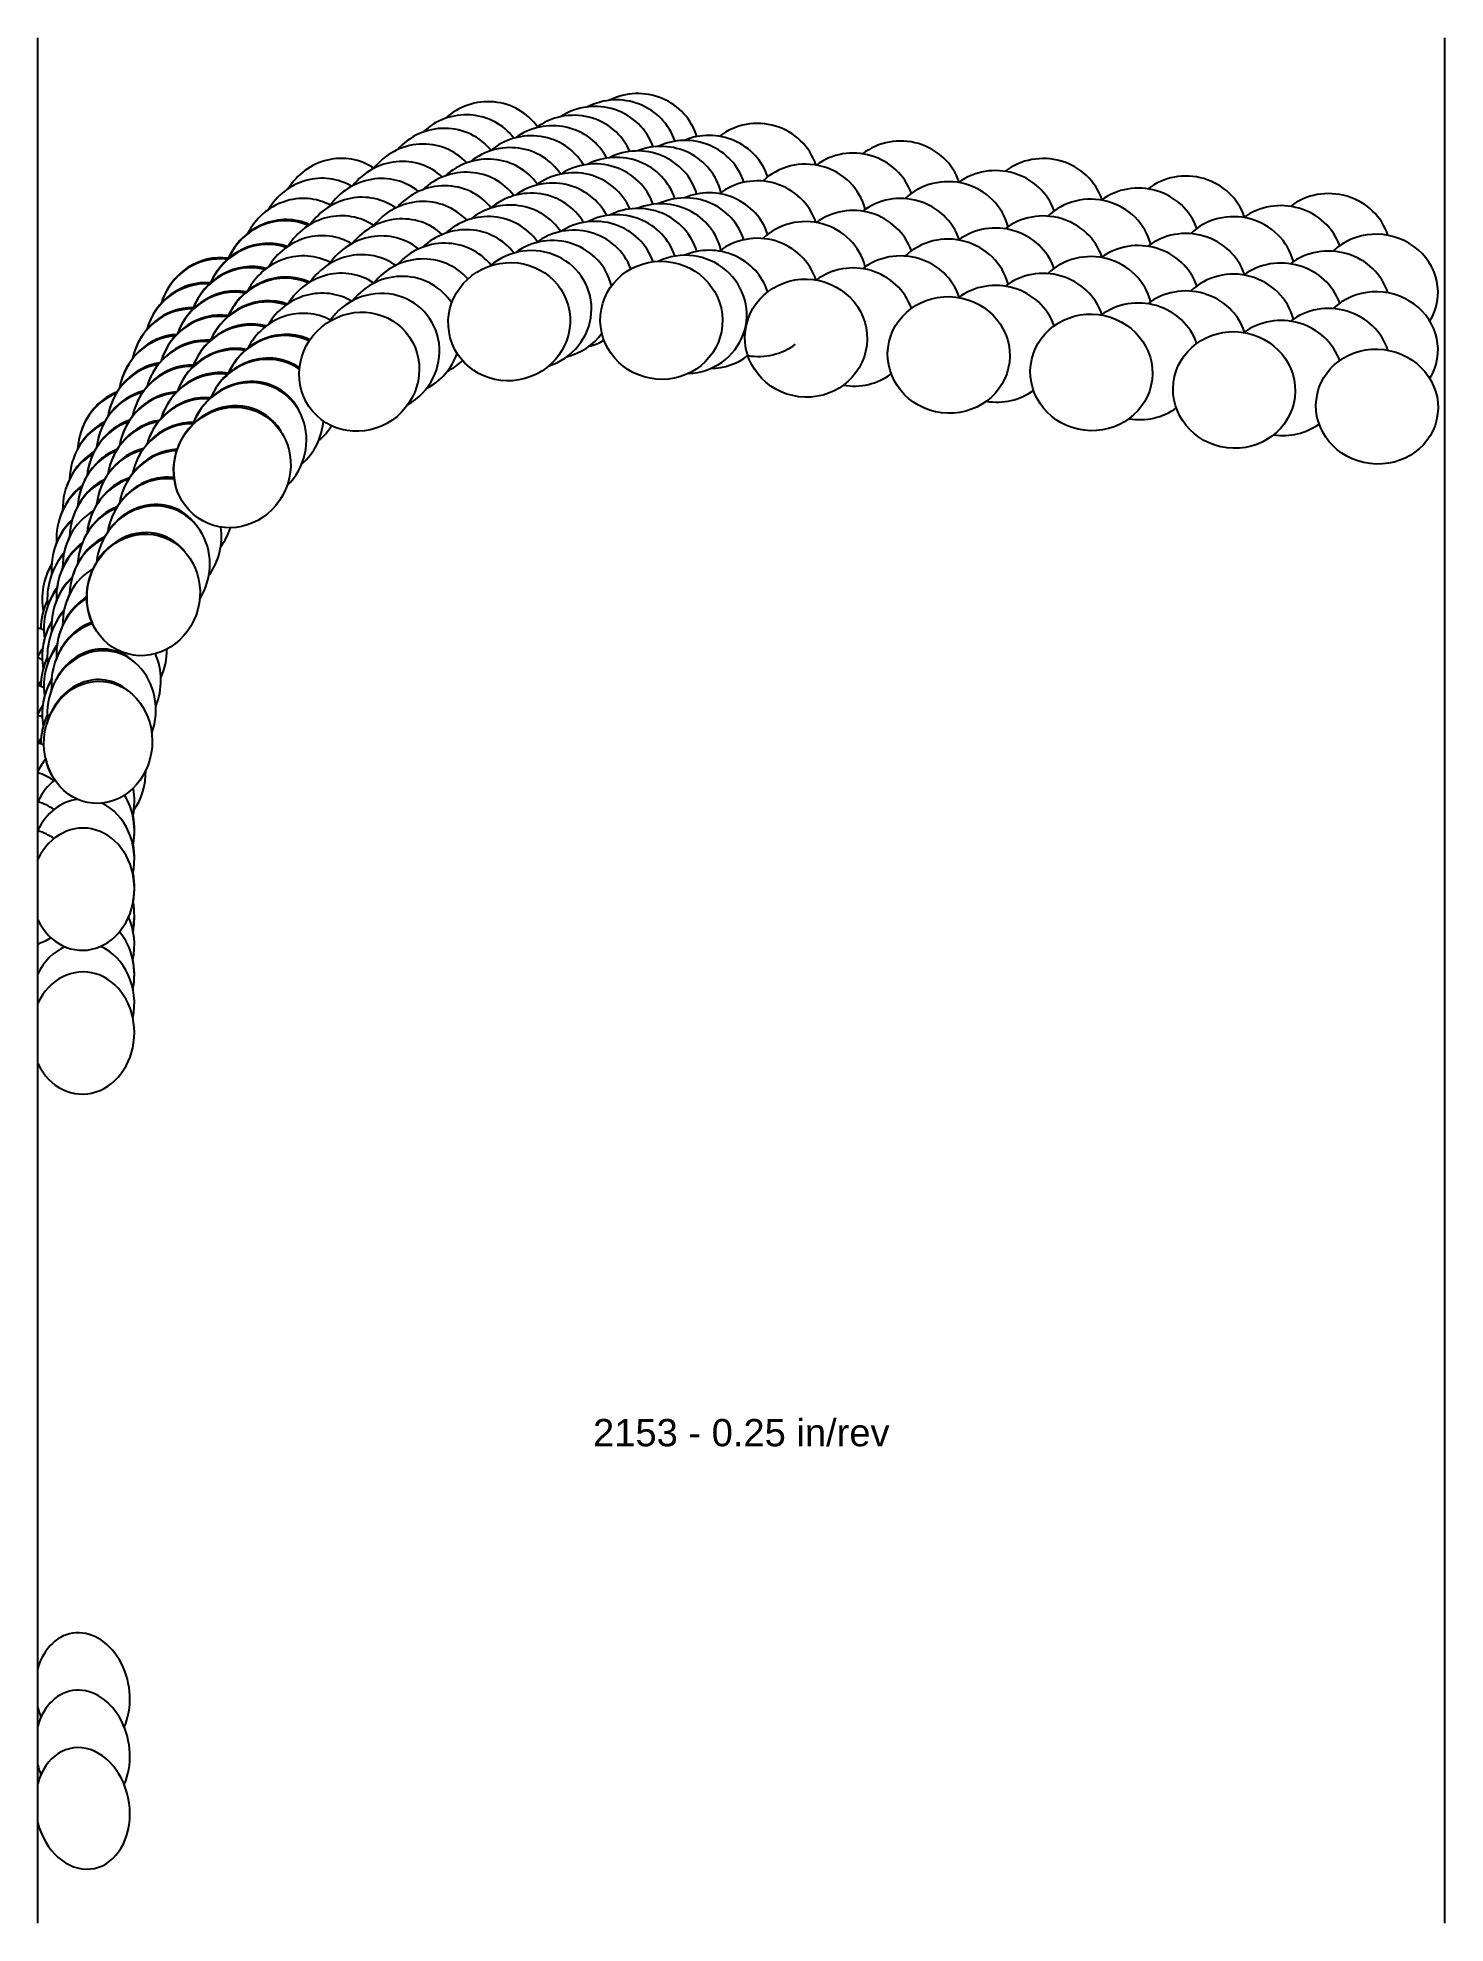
# Model space of a CAD drawing. Header units: inches. Extents: x -6.13 to 0, y -7.04 to 1.17.
import ezdxf
from ezdxf.enums import TextEntityAlignment as Align

# ---------------------------------------------------------------- set-up
doc = ezdxf.new("R2010")
doc.units = ezdxf.units.IN
doc.header["$MEASUREMENT"] = 0
for name, color, linetype, true_color in [('Blade_1', 30, 'Continuous', 0xff7f00), ('Blade_2', 7, 'Continuous', 0xcccc00), ('Blade_3', 7, 'Continuous', 0x00cc00), ('Blade_4', 7, 'Continuous', 0x00cccc), ('Blade_5', 7, 'Continuous', 0x0066cc), ('Blade_6', 190, 'Continuous', 0x7f00ff), ('Blade_7', 7, 'Continuous', 0xcc00cc)]:
    doc.layers.add(name, color=color, linetype=linetype, true_color=true_color)
doc.layers.add('Gage_Line', color=7, linetype='Continuous')
doc.styles.get("Standard").update_dxf_attribs({"font": 'arial.ttf'})

msp = doc.modelspace()

# ---------------------------------------------------------------- linework, layer by layer
at = {"layer": 'Blade_1'}
for centre, major_axis, ratio, start_param, end_param in [((-4.0728, 0.4292), (0.2565, 0.0705), 0.965258, 6.589818, 8.277667), ((-3.4104, 0.435), (0.265, -0.0232), 0.965926, 6.593577, 8.341311), ((-2.7807, 0.3577), (0.264, -0.0324), 0.965926, 6.647915, 8.757957), ((-2.1597, 0.2847), (0.264, -0.0324), 0.953717, 6.641361, 8.765235), ((-4.7256, 0.2114), (0.2031, 0.1718), 0.956442, 6.521033, 8.123484), ((-4.0728, 0.1792), (0.2565, 0.0705), 0.965258, 6.589818, 8.277667), ((-3.4104, 0.185), (0.265, -0.0232), 0.965926, 6.593577, 8.341311), ((-1.5387, 0.2084), (0.264, -0.0324), 0.953717, 6.641127, 8.764656), ((-2.7807, 0.1077), (0.264, -0.0324), 0.965926, 6.647915, 8.757957), ((-0.9173, 0.1322), (0.264, -0.0324), 0.953717, 6.64306, 8.76529), ((-0.2954, 0.0595), (0.264, -0.0324), 0.939693, 5.874864, 8.772229), ((-2.1597, 0.0347), (0.264, -0.0324), 0.953717, 6.641361, 8.765235), ((-4.7256, -0.0386), (0.2031, 0.1718), 0.956442, 6.521033, 8.123484), ((-1.5387, -0.0416), (0.264, -0.0324), 0.953717, 6.641127, 8.764656), ((-5.283, -0.196), (0.1497, 0.2199), 0.916068, 6.65796, 8.125918), ((-0.9173, -0.1178), (0.264, -0.0324), 0.953717, 6.64306, 8.76529), ((-0.2954, -0.1905), (0.264, -0.0324), 0.939693, 5.874864, 8.772229), ((-5.2788, -0.2051), (0.1281, 0.2331), 0.94484, 6.590002, 8.011651), ((-5.283, -0.446), (0.1497, 0.2199), 0.916068, 6.65796, 8.125918), ((-5.2788, -0.4551), (0.1281, 0.2331), 0.94484, 6.590002, 8.011651), ((-5.283, -0.696), (0.1497, 0.2199), 0.916068, 5.793759, 8.760289), ((-5.6655, -0.7597), (0.0673, 0.2573), 0.922522, 6.825462, 8.019542), ((-5.6718, -0.7511), (0.0891, 0.2506), 0.889747, 6.889878, 8.118708), ((-5.6655, -1.0097), (0.0673, 0.2573), 0.922522, 6.825462, 8.019542), ((-5.6718, -1.0011), (0.0891, 0.2506), 0.889747, 6.889878, 8.118708), ((-5.6718, -1.2511), (0.0891, 0.2506), 0.889747, 5.758799, 8.693939), ((-5.8716, -1.3936), (0.039, 0.2631), 0.846848, 7.299646, 7.698524), ((-5.8625, -1.4015), (0.022, 0.2651), 0.886239, 7.235105, 8.110103), ((-5.8716, -1.6436), (0.039, 0.2631), 0.846848, 7.299646, 7.698524), ((-5.8625, -1.6515), (0.022, 0.2651), 0.886239, 7.235105, 8.110103), ((-5.8716, -1.8936), (0.039, 0.2631), 0.846848, 5.794732, 7.698524), ((-5.8716, -1.8936), (0.039, 0.2631), 0.846848, 2.002513, 2.401848), ((-5.9294, -2.5406), (0.0055, 0.2659), 0.84566, 2.111889, 7.361418), ((-6.2, -2.5318), (0, 0.257), 1, 5.679519, 5.987047), ((-5.9294, -2.2906), (0.0055, 0.2659), 0.84566, 4.519626, 4.987977), ((-5.9294, -2.6664), (0.0055, 0.2659), 0.84566, 4.513528, 4.740059), ((-6.2, -2.5318), (0, 0.257), 1, 9.720916, 9.967396), ((-5.9294, -2.9164), (0.0055, 0.2659), 0.84566, 4.501946, 4.987977), ((-5.9294, -3.1664), (0.0055, 0.2659), 0.84566, 2.111889, 7.361418), ((-5.93, -6.041), (-0.0462, 0.262), 0.766044, 3.991315, 7.300624), ((-5.93, -6.291), (-0.0462, 0.262), 0.766044, 3.991315, 7.300624), ((-5.93, -6.041), (-0.0462, 0.262), 0.766044, 7.954863, 8.122579), ((-5.93, -6.541), (-0.0462, 0.262), 0.766044, 1.671678, 7.300624), ((-5.93, -6.291), (-0.0462, 0.262), 0.766044, 7.954863, 8.122579)]:
    msp.add_ellipse(centre, major_axis=major_axis, ratio=ratio, start_param=start_param, end_param=end_param, dxfattribs=at)
for centre, major_axis, ratio in [((-4.0728, -0.0708), (0.2565, 0.0705), 0.965258), ((-3.4104, -0.065), (0.265, -0.0232), 0.965926), ((-2.7807, -0.1423), (0.264, -0.0324), 0.965926), ((-4.7256, -0.2886), (0.2031, 0.1718), 0.956442), ((-2.1597, -0.2153), (0.264, -0.0324), 0.953717), ((-1.5387, -0.2916), (0.264, -0.0324), 0.953717), ((-0.9173, -0.3678), (0.264, -0.0324), 0.953717), ((-0.2954, -0.4405), (0.264, -0.0324), 0.939693), ((-5.2788, -0.7051), (0.1281, 0.2331), 0.94484), ((-5.6655, -1.2597), (0.0673, 0.2573), 0.922522), ((-5.8625, -1.9015), (0.022, 0.2651), 0.886239)]:
    msp.add_ellipse(centre, major_axis=major_axis, ratio=ratio, dxfattribs=at)
at = {"layer": 'Blade_2'}
for centre, major_axis, ratio, start_param, end_param in [((-3.9802, 0.4812), (0.2604, 0.0541), 0.96554, 6.600722, 8.375008), ((-3.3047, 0.461), (0.264, -0.0324), 0.965926, 6.704693, 8.436812), ((-4.6384, 0.2924), (0.21, 0.1633), 0.961858, 6.50295, 8.181484), ((-3.9802, 0.2312), (0.2604, 0.0541), 0.96554, 6.600722, 8.375008), ((-3.3047, 0.211), (0.264, -0.0324), 0.965926, 6.704693, 8.436812), ((-4.6384, 0.0424), (0.21, 0.1633), 0.961858, 6.50295, 8.181484), ((-3.9802, -0.0188), (0.2604, 0.0541), 0.96554, 4.82301, 8.375008), ((-5.2149, -0.0889), (0.1604, 0.2122), 0.917143, 6.62927, 8.183045), ((-5.2109, -0.0981), (0.1401, 0.2261), 0.945948, 6.565741, 8.070509), ((-3.3047, -0.039), (0.264, -0.0324), 0.965926, 4.877603, 8.436812), ((-4.6384, -0.2076), (0.21, 0.1633), 0.961858, 4.563196, 8.181484), ((-5.2149, -0.3389), (0.1604, 0.2122), 0.917143, 6.62927, 8.183045), ((-5.2109, -0.3481), (0.1401, 0.2261), 0.945948, 6.565741, 8.070509), ((-5.2149, -0.5889), (0.1604, 0.2122), 0.917143, 5.813358, 8.183045), ((-5.6233, -0.6368), (0.0773, 0.2545), 0.923232, 6.786955, 8.053075), ((-5.6295, -0.6281), (0.0985, 0.2471), 0.890432, 6.848311, 8.152227), ((-5.2109, -0.5981), (0.1401, 0.2261), 0.945948, 4.455824, 8.070509), ((-5.6233, -0.8868), (0.0773, 0.2545), 0.923232, 6.786955, 8.053075), ((-5.6295, -0.8781), (0.0985, 0.2471), 0.890432, 6.848311, 8.152227), ((-5.6233, -1.1368), (0.0773, 0.2545), 0.923232, 4.422608, 8.053075), ((-5.6295, -1.1281), (0.0985, 0.2471), 0.890432, 5.768292, 8.152227), ((-5.8473, -1.2682), (0.0307, 0.2642), 0.886536, 7.181322, 8.105715), ((-5.8562, -1.26), (0.0475, 0.2617), 0.847132, 7.241532, 7.722222), ((-5.8473, -1.5182), (0.0307, 0.2642), 0.886536, 7.181322, 8.105715), ((-5.8562, -1.51), (0.0475, 0.2617), 0.847132, 7.241532, 7.722222), ((-5.8473, -1.7682), (0.0307, 0.2642), 0.886536, 4.455355, 8.105715), ((-5.8562, -1.76), (0.0475, 0.2617), 0.847132, 5.798073, 7.722222), ((-6.2, -2.4055), (0, 0.257), 1, 5.67952, 5.988323), ((-5.9294, -2.4143), (0.0055, 0.2659), 0.84566, 6.404279, 7.361418), ((-5.9294, -2.4143), (0.0055, 0.2659), 0.84566, 4.496959, 5.931004), ((-5.9294, -2.1643), (0.0055, 0.2659), 0.84566, 4.496959, 4.609232), ((-5.9294, -2.5401), (0.0055, 0.2659), 0.84566, 4.519136, 4.747934), ((-5.9294, -3.0401), (0.0055, 0.2659), 0.84566, 4.496959, 5.9564), ((-5.9294, -3.0401), (0.0055, 0.2659), 0.84566, 6.658499, 7.361418)]:
    msp.add_ellipse(centre, major_axis=major_axis, ratio=ratio, start_param=start_param, end_param=end_param, dxfattribs=at)
at = {"layer": 'Blade_3'}
for centre, major_axis, ratio, start_param, end_param in [((-3.8867, 0.5251), (0.2634, 0.0368), 0.965748, 6.608126, 8.361918), ((-3.2007, 0.4829), (0.264, -0.0324), 0.965926, 6.711072, 8.396583), ((-2.5737, 0.4059), (0.264, -0.0324), 0.965926, 6.73197, 8.629152), ((-4.5479, 0.3672), (0.2197, 0.15), 0.962594, 6.497783, 8.172076), ((-1.9527, 0.3329), (0.264, -0.0324), 0.953717, 6.725294, 8.634097), ((-3.8867, 0.2751), (0.2634, 0.0368), 0.965748, 6.608126, 8.361918), ((-3.2007, 0.2329), (0.264, -0.0324), 0.965926, 6.711072, 8.396583), ((-1.3317, 0.2566), (0.264, -0.0324), 0.953717, 6.724667, 8.634097), ((-2.5737, 0.1559), (0.264, -0.0324), 0.965926, 6.73197, 8.629152), ((-0.7099, 0.184), (0.264, -0.0324), 0.939693, 6.720837, 8.639349), ((-4.5479, 0.1172), (0.2197, 0.15), 0.962594, 6.497783, 8.172076), ((-1.9527, 0.0829), (0.264, -0.0324), 0.953717, 6.725294, 8.634097), ((-5.1414, 0.0132), (0.1705, 0.2042), 0.918093, 6.600953, 8.170484), ((-5.1376, 0.0038), (0.1516, 0.2186), 0.946928, 6.541815, 8.058675), ((-3.8867, 0.0251), (0.2634, 0.0368), 0.965748, 6.373387, 8.361918), ((-3.2007, -0.0171), (0.264, -0.0324), 0.965926, 6.711072, 8.396583), ((-1.3317, 0.0066), (0.264, -0.0324), 0.953717, 6.724667, 8.634097), ((-2.5737, -0.0941), (0.264, -0.0324), 0.965926, 6.73197, 8.629152), ((-0.7099, -0.066), (0.264, -0.0324), 0.939693, 6.720837, 8.639349), ((-4.5479, -0.1328), (0.2197, 0.15), 0.962594, 6.247934, 8.172076), ((-1.9527, -0.1671), (0.264, -0.0324), 0.953717, 6.725294, 8.634097), ((-5.1414, -0.2368), (0.1705, 0.2042), 0.918093, 6.600953, 8.170484), ((-5.1376, -0.2462), (0.1516, 0.2186), 0.946928, 6.541815, 8.058675), ((-1.3317, -0.2434), (0.264, -0.0324), 0.953717, 6.724667, 8.634097), ((-0.7099, -0.316), (0.264, -0.0324), 0.939693, 6.720837, 8.639349), ((-3.8867, 0.0251), (0.2634, 0.0368), 0.965748, 4.821381, 5.534404), ((-5.1414, -0.4868), (0.1705, 0.2042), 0.918093, 6.357423, 8.170484), ((-5.1376, -0.4962), (0.1516, 0.2186), 0.946928, 6.282489, 8.058675), ((-4.5479, -0.1328), (0.2197, 0.15), 0.962594, 4.580502, 5.368921), ((-3.2007, -0.0171), (0.264, -0.0324), 0.965926, 4.851179, 5.509716), ((-5.5747, -0.5184), (0.0832, 0.2527), 0.929776, 6.729083, 8.024319), ((-5.5804, -0.5096), (0.1055, 0.2442), 0.898335, 6.793904, 8.128888), ((-2.5737, -0.0941), (0.264, -0.0324), 0.965926, 4.661896, 5.493658), ((-1.9527, -0.1671), (0.264, -0.0324), 0.953717, 4.665424, 5.484974), ((-1.3317, -0.2434), (0.264, -0.0324), 0.953717, 4.665424, 5.486621), ((-5.5747, -0.7684), (0.0832, 0.2527), 0.929776, 6.729083, 8.024319), ((-5.5804, -0.7596), (0.1055, 0.2442), 0.898335, 6.793904, 8.128888), ((-5.1376, -0.4962), (0.1516, 0.2186), 0.946928, 4.451365, 5.267446), ((-0.7099, -0.316), (0.264, -0.0324), 0.939693, 4.692873, 5.484929), ((-5.5747, -1.0184), (0.0832, 0.2527), 0.929776, 6.447203, 8.024319), ((-5.5804, -1.0096), (0.1055, 0.2442), 0.898335, 6.531146, 8.128888), ((-5.8273, -1.1398), (0.0359, 0.2636), 0.893978, 7.109975, 8.090983), ((-5.8357, -1.1315), (0.0537, 0.2605), 0.855886, 7.169698, 7.731951), ((-5.5747, -1.0184), (0.0832, 0.2527), 0.929776, 4.376759, 5.213402), ((-5.8357, -1.1315), (0.0537, 0.2605), 0.855886, 1.716229, 1.730187), ((-5.8273, -1.3898), (0.0359, 0.2636), 0.893978, 7.109975, 8.090983), ((-5.8357, -1.3815), (0.0537, 0.2605), 0.855886, 7.169698, 7.731951), ((-5.8273, -1.6398), (0.0359, 0.2636), 0.893978, 6.68749, 8.090983), ((-5.8357, -1.3815), (0.0537, 0.2605), 0.855886, 1.716229, 1.730187), ((-5.8357, -1.6315), (0.0537, 0.2605), 0.855886, 6.757357, 7.731951), ((-6.2, -1.78), (0, 0.257), 1, 5.905317, 5.987047), ((-5.8273, -1.6398), (0.0359, 0.2636), 0.893978, 4.42539, 5.318585), ((-5.9294, -1.7888), (0.0055, 0.2659), 0.84566, 7.243255, 7.341685), ((-5.8357, -1.6315), (0.0537, 0.2605), 0.855886, 1.716229, 1.730187), ((-6.2, -2.03), (0, 0.257), 1, 5.905317, 5.987047), ((-5.9294, -2.0388), (0.0055, 0.2659), 0.84566, 7.243255, 7.341685), ((-6.2, -2.28), (0, 0.257), 1, 5.679521, 5.987047), ((-5.9294, -2.2888), (0.0055, 0.2659), 0.84566, 6.876295, 7.364247), ((-5.9294, -2.2888), (0.0055, 0.2659), 0.84566, 4.498443, 5.365231), ((-5.9294, -2.9146), (0.0055, 0.2659), 0.84566, 7.324568, 7.361418), ((-5.9294, -2.9146), (0.0055, 0.2659), 0.84566, 4.498443, 5.516328)]:
    msp.add_ellipse(centre, major_axis=major_axis, ratio=ratio, start_param=start_param, end_param=end_param, dxfattribs=at)
at = {"layer": 'Blade_4'}
for centre, major_axis, ratio, start_param, end_param in [((-3.793, 0.5704), (0.2658, 0.0093), 0.965926, 6.644551, 8.483797), ((-4.4556, 0.4433), (0.2289, 0.1355), 0.96327, 6.485032, 8.24257), ((-3.793, 0.3204), (0.2658, 0.0093), 0.965926, 6.644551, 8.483797), ((-4.4556, 0.1933), (0.2289, 0.1355), 0.96327, 6.485032, 8.24257), ((-5.0647, 0.1173), (0.1807, 0.1952), 0.919039, 6.565755, 8.221231), ((-5.0611, 0.1078), (0.1633, 0.21), 0.947904, 6.511631, 8.112715), ((-3.793, 0.0704), (0.2658, 0.0093), 0.965926, 6.597374, 8.483797), ((-4.4556, -0.0567), (0.2289, 0.1355), 0.96327, 6.457814, 8.24257), ((-5.0647, -0.1327), (0.1807, 0.1952), 0.919039, 6.565755, 8.221231), ((-5.0611, -0.1422), (0.1633, 0.21), 0.947904, 6.511631, 8.112715), ((-5.5291, -0.387), (0.1157, 0.2395), 0.899164, 6.740415, 8.164249), ((-5.5236, -0.3959), (0.0941, 0.2488), 0.930634, 6.680296, 8.060027), ((-5.0647, -0.3827), (0.1807, 0.1952), 0.919039, 6.559607, 8.221231), ((-5.0611, -0.3922), (0.1633, 0.21), 0.947904, 6.493896, 8.112715), ((-3.793, 0.0704), (0.2658, 0.0093), 0.965926, 4.93358, 5.201747), ((-4.4556, -0.0567), (0.2289, 0.1355), 0.96327, 4.64137, 4.9447), ((-5.5291, -0.637), (0.1157, 0.2395), 0.899164, 6.740415, 8.164249), ((-5.5236, -0.6459), (0.0941, 0.2488), 0.930634, 6.680296, 8.060027), ((-5.0611, -0.3922), (0.1633, 0.21), 0.947904, 4.490517, 4.818844), ((-5.5291, -0.887), (0.1157, 0.2395), 0.899164, 6.732133, 8.164249), ((-5.5236, -0.8959), (0.0941, 0.2488), 0.930634, 6.656623, 8.060027), ((-5.8032, -1.0075), (0.0411, 0.2628), 0.901249, 7.028432, 8.091717), ((-5.8112, -0.9992), (0.0599, 0.2592), 0.864477, 7.087008, 7.743375), ((-5.5236, -0.8959), (0.0941, 0.2488), 0.930634, 4.419781, 4.775303), ((-5.8032, -1.2575), (0.0411, 0.2628), 0.901249, 7.028432, 8.091717), ((-5.8112, -1.2492), (0.0599, 0.2592), 0.864477, 7.087008, 7.985381), ((-5.8032, -1.5075), (0.0411, 0.2628), 0.901249, 6.924456, 8.091717), ((-5.8112, -1.4992), (0.0599, 0.2592), 0.864477, 6.994346, 7.985381), ((-6.2, -1.6495), (0, 0.257), 1, 5.876769, 5.987047), ((-5.9294, -1.6583), (0.0055, 0.2659), 0.84566, 7.189737, 7.361418), ((-5.8032, -1.5075), (0.0411, 0.2628), 0.901249, 4.41161, 4.896482), ((-6.2, -1.8995), (0, 0.257), 1, 5.876769, 5.987047), ((-5.9294, -1.9083), (0.0055, 0.2659), 0.84566, 7.189737, 7.361418), ((-6.2, -2.1495), (0, 0.257), 1, 5.876769, 5.987047), ((-5.9294, -2.1583), (0.0055, 0.2659), 0.84566, 7.104213, 7.361418), ((-5.9294, -2.1583), (0.0055, 0.2659), 0.84566, 4.48533, 4.949364), ((-5.9294, -2.2841), (0.0055, 0.2659), 0.84566, 4.724457, 4.963811), ((-5.9294, -2.5341), (0.0055, 0.2659), 0.84566, 4.724457, 4.963811), ((-5.9294, -2.7841), (0.0055, 0.2659), 0.84566, 4.48533, 5.212136)]:
    msp.add_ellipse(centre, major_axis=major_axis, ratio=ratio, start_param=start_param, end_param=end_param, dxfattribs=at)
at = {"layer": 'Blade_5'}
for centre, major_axis, ratio, start_param, end_param in [((-3.6991, 0.6088), (0.266, 0.0001), 0.965926, 6.603638, 8.448167), ((-4.3618, 0.5123), (0.2371, 0.1205), 0.96388, 6.479815, 8.245083), ((-2.9907, 0.5349), (0.264, -0.0324), 0.965926, 6.71013, 8.651309), ((-2.3667, 0.4608), (0.264, -0.0324), 0.956305, 6.713289, 8.654517), ((-3.6991, 0.3588), (0.266, 0.0001), 0.965926, 6.603638, 8.451571), ((-1.7457, 0.3853), (0.264, -0.0324), 0.953717, 6.711495, 8.656086), ((-1.1246, 0.309), (0.264, -0.0324), 0.953717, 6.714062, 8.656166), ((-4.3618, 0.2623), (0.2371, 0.1205), 0.96388, 6.479815, 8.245083), ((-2.9907, 0.2849), (0.264, -0.0324), 0.965926, 6.71013, 8.651309), ((-0.5024, 0.2364), (0.264, -0.0324), 0.939693, 6.690816, 8.662612), ((-4.981, 0.2044), (0.1699, 0.2047), 0.953766, 6.473914, 8.088629), ((-2.3667, 0.2108), (0.264, -0.0324), 0.956305, 6.713289, 8.654517), ((-3.6991, 0.1088), (0.266, 0.0001), 0.965926, 6.603638, 8.451571), ((-1.7457, 0.1353), (0.264, -0.0324), 0.953717, 6.711495, 8.656086), ((-4.3618, 0.0123), (0.2371, 0.1205), 0.96388, 6.479815, 8.245083), ((-2.9907, 0.0349), (0.264, -0.0324), 0.965926, 6.71013, 8.651309), ((-1.1246, 0.059), (0.264, -0.0324), 0.953717, 6.714062, 8.656166), ((-0.5024, -0.0136), (0.264, -0.0324), 0.939693, 6.690816, 8.662612), ((-4.981, -0.0456), (0.1699, 0.2047), 0.953766, 6.473914, 8.088629), ((-2.3667, -0.0392), (0.264, -0.0324), 0.956305, 6.713289, 8.654517), ((-1.7457, -0.1147), (0.264, -0.0324), 0.953717, 6.711495, 8.656086), ((-1.1246, -0.191), (0.264, -0.0324), 0.953717, 6.714062, 8.656166), ((-0.5024, -0.2636), (0.264, -0.0324), 0.939693, 6.690816, 8.662612), ((-5.4727, -0.2703), (0.1224, 0.2362), 0.906881, 6.700644, 8.145578), ((-5.4676, -0.2791), (0.0997, 0.2466), 0.93698, 6.620299, 8.035627), ((-4.981, -0.2956), (0.1699, 0.2047), 0.953766, 6.473914, 8.088629), ((-2.9907, 0.0349), (0.264, -0.0324), 0.965926, 4.668088, 5.492315), ((-5.4727, -0.5203), (0.1224, 0.2362), 0.906881, 6.700644, 8.145578), ((-5.4676, -0.5291), (0.0997, 0.2466), 0.93698, 6.620299, 8.035627), ((-5.4727, -0.7703), (0.1224, 0.2362), 0.906881, 6.700644, 8.145578), ((-5.4676, -0.7791), (0.0997, 0.2466), 0.93698, 6.620299, 8.035627), ((-5.7745, -0.8777), (0.0463, 0.2619), 0.908311, 6.942994, 8.068596), ((-5.782, -0.8693), (0.0662, 0.2576), 0.87287, 7.000993, 7.756459), ((-5.7745, -1.1277), (0.0463, 0.2619), 0.908311, 6.942994, 8.068596), ((-5.782, -1.1193), (0.0662, 0.2576), 0.87287, 7.628058, 7.933893), ((-5.7745, -1.3777), (0.0463, 0.2619), 0.908311, 6.942994, 8.068596), ((-5.782, -1.3693), (0.0662, 0.2576), 0.87287, 7.628058, 7.933893), ((-5.7745, -1.3777), (0.0463, 0.2619), 0.908311, 4.395837, 4.414805), ((-5.8846, -2.0304), (0.0073, 0.2659), 0.863007, 4.056932, 4.762459), ((-5.9294, -2.4049), (0.0055, 0.2659), 0.84566, 4.718984, 4.953233), ((-5.9294, -2.6549), (0.0055, 0.2659), 0.84566, 4.491322, 4.954171)]:
    msp.add_ellipse(centre, major_axis=major_axis, ratio=ratio, start_param=start_param, end_param=end_param, dxfattribs=at)
at = {"layer": 'Blade_6'}
for centre, major_axis, ratio, start_param, end_param in [((-3.6055, 0.6375), (0.2659, -0.007), 0.965926, 6.613958, 8.375199), ((-4.2667, 0.5715), (0.2447, 0.1043), 0.96442, 6.517989, 8.226024), ((-4.2667, 0.3215), (0.2447, 0.1043), 0.96442, 6.517989, 8.226024), ((-3.6055, 0.3875), (0.2659, -0.007), 0.965926, 6.613958, 8.375199), ((-4.899, 0.2927), (0.1815, 0.1945), 0.954697, 6.487644, 8.08384), ((-4.2667, 0.0715), (0.2447, 0.1043), 0.96442, 6.517989, 8.226024), ((-3.6055, 0.1375), (0.2659, -0.007), 0.965926, 6.613958, 8.375199), ((-4.899, 0.0427), (0.1815, 0.1945), 0.954697, 6.487644, 8.08384), ((-5.4141, -0.1608), (0.1327, 0.2305), 0.907774, 6.680288, 8.121447), ((-5.4092, -0.1698), (0.111, 0.2417), 0.937904, 6.61797, 8.012361), ((-4.899, -0.2073), (0.1815, 0.1945), 0.954697, 6.487644, 8.08384), ((-5.4141, -0.4108), (0.1327, 0.2305), 0.907774, 6.680288, 8.121447), ((-5.4092, -0.4198), (0.111, 0.2417), 0.937904, 6.61797, 8.012361), ((-5.4141, -0.6608), (0.1327, 0.2305), 0.907774, 6.680288, 8.121447), ((-5.4092, -0.6698), (0.111, 0.2417), 0.937904, 6.61797, 8.012361), ((-5.7426, -0.7553), (0.0514, 0.261), 0.915162, 6.895161, 8.036246), ((-5.7496, -0.7469), (0.0724, 0.256), 0.881062, 6.957249, 7.771533), ((-5.7426, -1.0053), (0.0514, 0.261), 0.915162, 6.895161, 8.036246), ((-5.7496, -0.9969), (0.0724, 0.256), 0.881062, 6.957249, 8.130125), ((-5.7426, -1.2553), (0.0514, 0.261), 0.915162, 6.895161, 8.036246), ((-5.7496, -1.2469), (0.0724, 0.256), 0.881062, 6.957249, 8.130125), ((-5.8805, -1.4092), (0.0115, 0.2658), 0.87095, 7.399597, 7.886868), ((-5.8864, -1.4038), (0.0211, 0.2652), 0.846531, 7.644653, 7.735679), ((-5.8805, -1.6592), (0.0115, 0.2658), 0.87095, 7.399597, 7.886868), ((-5.8864, -1.6538), (0.0211, 0.2652), 0.846531, 7.441261, 7.937547), ((-5.8805, -1.9092), (0.0115, 0.2658), 0.87095, 7.399597, 7.886868), ((-5.8864, -1.9038), (0.0211, 0.2652), 0.846531, 7.441261, 7.937547), ((-5.9294, -2.2814), (0.0055, 0.2659), 0.84566, 4.719484, 4.958711), ((-5.9294, -2.5314), (0.0055, 0.2659), 0.84566, 4.719484, 4.958711)]:
    msp.add_ellipse(centre, major_axis=major_axis, ratio=ratio, start_param=start_param, end_param=end_param, dxfattribs=at)
at = {"layer": 'Blade_7'}
for centre, major_axis, ratio, start_param, end_param in [((-3.512, 0.6651), (0.2656, -0.0153), 0.965926, 6.617447, 8.394928), ((-4.1704, 0.6289), (0.251, 0.088), 0.964877, 6.54809, 8.274626), ((-3.512, 0.4151), (0.2656, -0.0153), 0.965926, 6.617447, 8.394928), ((-4.8145, 0.38), (0.1926, 0.1835), 0.955585, 6.490476, 8.126016), ((-4.1704, 0.3789), (0.251, 0.088), 0.964877, 6.54809, 8.274626), ((-3.512, 0.1651), (0.2656, -0.0153), 0.965926, 6.617447, 8.394928), ((-4.8145, 0.13), (0.1926, 0.1835), 0.955585, 6.490476, 8.126016), ((-4.1704, 0.1289), (0.251, 0.088), 0.964877, 6.54809, 8.274626), ((-5.352, -0.0512), (0.1429, 0.2244), 0.908664, 6.66602, 8.148257), ((-5.3473, -0.0604), (0.1222, 0.2363), 0.938822, 6.597608, 8.040106), ((-4.8145, -0.12), (0.1926, 0.1835), 0.955585, 6.490476, 8.126016), ((-5.352, -0.3012), (0.1429, 0.2244), 0.908664, 6.66602, 8.148257), ((-5.3473, -0.3104), (0.1222, 0.2363), 0.938822, 6.597608, 8.040106), ((-5.352, -0.5512), (0.1429, 0.2244), 0.908664, 6.66602, 8.148257), ((-5.3473, -0.5604), (0.1222, 0.2363), 0.938822, 6.597608, 8.040106), ((-5.706, -0.6319), (0.0564, 0.26), 0.921796, 6.835809, 8.023814), ((-5.7125, -0.6235), (0.0786, 0.2541), 0.889047, 6.901267, 7.788711), ((-5.706, -0.8819), (0.0564, 0.26), 0.921796, 6.835809, 8.023814), ((-5.7125, -0.8735), (0.0786, 0.2541), 0.889047, 6.901267, 8.123083), ((-5.706, -1.1319), (0.0564, 0.26), 0.921796, 6.835809, 8.023814), ((-5.7125, -1.1235), (0.0786, 0.2541), 0.889047, 6.901267, 8.123083), ((-5.8721, -1.2752), (0.0171, 0.2655), 0.878727, 7.321544, 8.122737), ((-5.8796, -1.2685), (0.0303, 0.2643), 0.84669, 7.374203, 7.716094), ((-5.8721, -1.5252), (0.0171, 0.2655), 0.878727, 7.321544, 8.122737), ((-5.8796, -1.5185), (0.0303, 0.2643), 0.84669, 7.374203, 7.845683), ((-5.8721, -1.7752), (0.0171, 0.2655), 0.878727, 7.321544, 8.122737), ((-5.8796, -1.7685), (0.0303, 0.2643), 0.84669, 7.374203, 7.845683), ((-5.9294, -2.4051), (0.0055, 0.2659), 0.84566, 4.719422, 4.95717)]:
    msp.add_ellipse(centre, major_axis=major_axis, ratio=ratio, start_param=start_param, end_param=end_param, dxfattribs=at)
at = {"layer": 'Gage_Line'}
for p, q in [((-6.125, -7.041), (-6.125, 1.1651)), ((0, -7.041), (0, 1.1651))]:
    msp.add_line(p, q, dxfattribs=at)

# ---------------------------------------------------------------- texts
msp.add_text('2153 - 0.25 in/rev', height=0.11875).set_placement((-3.0625, -4.9057), align=Align.MIDDLE_CENTER)

doc.saveas('drawing.dxf')
